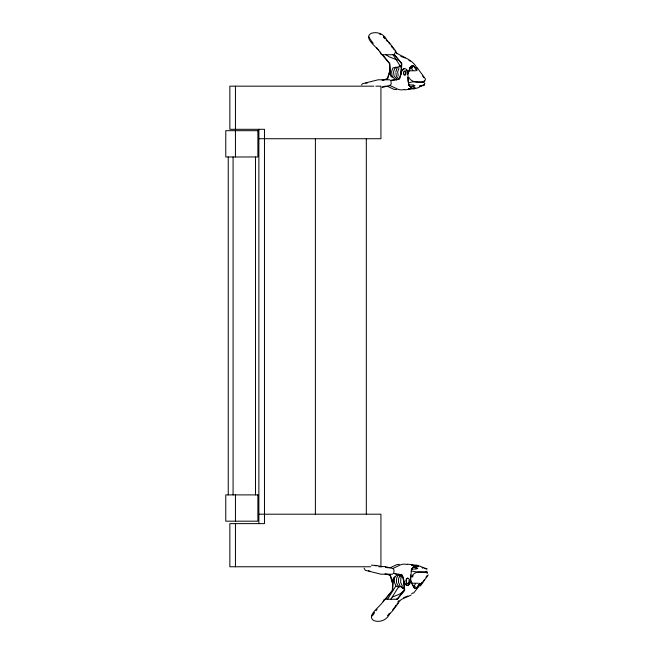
<?xml version="1.0" encoding="UTF-8"?>
<svg xmlns="http://www.w3.org/2000/svg" width="654" height="654" viewBox="0 0 654 654"><rect width="100%" height="100%" fill="white"/><g stroke="black" fill="none" stroke-linecap="round" stroke-linejoin="round"><path stroke-width="0.98" d="M403.698 582.134L404.262 590.415L396.831 599.407M404.082 582.134L404.646 590.415L397.215 599.407M394.501 578.389L394.354 582.338L395.932 585.657L396.569 586.336L399.733 587.03M410.41 579.567L410.687 574.94M393.806 572.822L394.019 570.035L393.316 569.111M389.768 71.384L387.667 78.807M397.15 67.861L395.817 71.924M398.94 68.294L397.673 71.711L398.212 76.052M407.606 73.583L410.303 67.55A4.692 2.673 -90 0 1 414.096 66.708L416.966 70.714M407.606 74.442L410.687 67.55A4.692 2.673 90 0 1 414.481 66.708L416.778 69.913M411.276 67.836L412.78 70.542M390.274 69.577L387.282 78.807M373.246 614.752L374.546 612.373M361.548 84.955L362.479 83.704L378.167 79.788L389.735 79.788M423.686 580.801L424.462 579.428M398.204 575.316L396.635 577.997L396.463 582.477L398.229 586.18L401.311 586.859M400.035 575.904L398.621 578.308L398.466 582.371L400.093 585.78M402.047 575.896L400.845 577.94L400.673 582.493L402.455 586.246M398.752 602.653L392.04 611.474L389.375 613.983L389.874 613.346C387.454 619.706 380.154 622.91 373.941 620.621C364.826 615.373 383.334 604.893 383.996 599.628M390.683 599.456L399.087 586.049M387.667 599.023L395.817 586.082M395.874 576.051L396.594 574.964M395.294 606.471L396.357 604.975M415.592 583.458L414.088 586.164M417.955 586.916L419.598 584.611M421.805 582.657L413.565 593.137M419.778 583.286L416.909 587.292A4.692 2.673 -90 0 1 413.72 587.48M420.162 583.286L417.293 587.292A4.692 2.673 -90 0 1 413.492 586.45L410.41 579.558M426.007 577.18L427.152 575.618M423.138 581.545L420.252 584.921M428.223 574.923L420.383 585.968M371.979 616.109L373.736 613.754M390.512 84.889L391.215 83.965L390.994 81.178M392.613 609.994L396.038 605.571M383.072 601.696L392.302 590.415L392.891 579.714A5.976 3.409 -90 0 1 395.122 576.714M376.075 610.615L377.129 609.291M387.421 615.782L389.163 613.656M397.918 601.762L398.989 600.511M397.943 602.735L401.409 599.399L411.088 595.099M412.036 577.18L413.279 575.757M411.848 576.362C414.759 570.689 422.378 571.22 427.422 572.92L425.852 572.193L427.422 572.92M394.288 54.372L395.94 51.347L389.228 42.526L386.563 40.017L387.07 40.654C384.65 34.294 377.35 31.09 371.129 33.379C362.022 38.627 380.53 49.107 381.184 54.372M427.168 571.179C422.541 573.574 416.034 571.841 411.055 570.893M385.255 599.407L392.686 590.415L393.275 579.714A5.976 3.409 -90 0 1 395.507 576.714M408.121 585.183L409.396 584.006M414.865 87.489L413.581 88.478L415.216 88.012M398.744 79.15L399.602 78.088L401.343 71.384L402.439 69.577L403.878 68.67L405.701 68.817L406.976 69.994L407.753 71.981L408.48 82.756A4.692 2.673 -90 0 0 411.587 86.68L414.963 85.649M409.118 85.192L409.6 84.881M419.86 86.328L420.342 86.009M404.27 68.67L402.823 69.577L401.728 71.384L399.627 78.807L390.266 80.467M396.242 599.277L398.131 598.23M419.901 85.976L419.247 86.344L422.762 85.167M389.768 567.958L396.651 564.696L399.357 564.337M397.166 603.642L397.755 603.364M392.212 597.077L397.379 595.042A28.694 16.35 -90 0 0 404.736 589.213M403.592 597.658L407.9 595.966M386.612 79.011L382.565 80.18M398.572 79.011L396.398 79.845L390.651 80.467M392.604 568.604L398.989 565.612A28.694 16.35 -90 0 1 407.041 564.549M397.763 66.978L394.771 68.417L393.536 71.744L394.051 75.995L396.471 78.603M408.84 88.772L411.505 87.947M414.611 87.579L409.281 89.222L404.613 89.884M414.571 85.649L411.202 86.68A4.692 2.673 -90 0 1 409.543 86.254M382.541 86.794L385.443 86.099M382.099 87.415L389.792 85.592M408.856 82.993C412.478 80.475 434.133 81.497 420.252 86.516L420.955 86.075L418.568 87.628L414.047 88.895L408.39 88.895M365.709 83.189L367.515 82.862M410.385 87.064L413.876 86.287M382.173 80.18L386.784 79.15M396.259 67.076L392.923 67.942L391.566 71.597L392.13 76.199L394.722 78.995M393.079 573.533L395.449 573.493M381.805 54.748L393.365 54.748M409.069 70.771L415.642 70.771M408.889 84.938L413.581 84.938M373.81 86.165L229.848 86.165L229.848 129.304L264.469 129.304L264.469 523.625L229.848 523.625L229.848 566.765L370.753 566.765M375.837 86.165L380.93 86.165L380.93 138.73L258.878 138.73M258.878 514.199L380.93 514.199L380.93 566.765L378.895 566.765M412.036 565.105L416.745 565.105L426.719 568.784M380.007 566.585L384.912 566.585L392.604 568.408M411.718 569.062L416.41 569.062M392.539 574.212L380.98 574.212L365.292 570.296L364.098 568.179M411.889 583.229L418.462 583.229M384.609 599.252L396.169 599.252M371.325 565.179L376.917 565.53L381.879 566.716M374.995 565.718L376.524 565.841M407.417 564.116L412.094 564.778L418.307 566.699M396.553 89.663L393.839 89.304L386.964 86.042M395.065 573.493L402.439 575.193L404.532 582.616L405.627 584.423L407.074 585.33M384.985 573.82L390.479 575.193L392.58 582.616M413.197 566.936L416.688 567.713M368.513 570.811L369.935 571.138M385.353 567.206L388.247 567.901M418.037 565.988L416.402 565.522L417.685 566.511M417.767 568.351L414.399 567.32A4.692 2.673 -90 0 0 411.292 571.244L410.565 582.019L409.78 584.006L408.513 585.183L406.69 585.33L405.243 584.423L404.147 582.616L402.055 575.193L398.817 574.155M417.383 568.351L414.015 567.32A4.692 2.673 -90 0 0 412.347 567.746M411.644 565.228L416.083 566.609M389.146 85.175L396.177 88.388A28.694 16.35 -90 0 0 404.229 89.451M379.328 33.844L380.759 34.384M386.866 574.155L390.095 575.193L392.187 582.616M400.788 56.342L405.088 58.034M393.921 573.394L402.889 577.081M424.789 568.432L425.591 568.833M422.075 567.656L422.729 568.024M422.672 567.672L423.154 567.991M411.93 568.808L412.404 569.119M385.934 54.699L389.4 56.923L394.566 58.958A28.694 16.35 90 0 1 397.199 60.168M417.129 67.615L425.525 79.077C424.536 84.57 410.802 82.878 409.151 77.638M408.954 60.233L410.197 61.214M394.403 54.593L401.834 63.585L401.27 71.866M394.019 54.593L401.106 62.866C402.586 66.471 399.888 70.542 401.262 74.286M382.451 54.593L389.874 63.585L390.463 74.286A5.976 3.409 -90 0 0 391.394 76.207M382.059 54.593L389.49 63.585L390.078 74.286A5.976 3.409 -90 0 0 392.31 77.286M386.351 40.344L387.503 41.439M398.965 79.044L396.349 76.224L395.932 72.864M395.139 51.265L397.28 53.759L396.234 52.835C403.747 57.699 413.475 59.767 417.35 69.038M391.206 46.017L392.482 47.529M383.448 36.796L385.19 38.929M376.671 47.726L378.47 50.015M388.656 42.535L389.8 44.006M391.517 46.213L394.37 49.9M379.949 51.928L381.094 53.399M383.555 36.984L384.544 38.3M370.344 39.461L369.028 37.008M372.093 41.815L373.262 43.385M422.607 76.036L423.751 77.597M393.013 54.658L401.474 68.098M370.875 40.041L371.734 41.627M410.41 580.417L412.723 585.583M406.584 69.994L407.368 71.981M409.085 580.155L409.183 581.708L408.137 583.72L406.502 583.008L406.02 580.294A2.812 1.602 90 0 1 407.973 578.275M407.769 77.205L408.039 81.832M396.25 78.128L396.357 79.984M366.314 138.73L366.314 514.199M315.392 138.73L315.392 514.199M258.878 129.304L258.878 523.625M255.51 156.976L255.51 494.898M235.44 86.165L235.44 129.304M235.44 130.686L235.44 156.976M235.44 494.898L235.44 521.181M235.44 523.625L235.44 566.765M233.077 156.976L233.077 494.898M228.246 156.976L228.246 494.898M408.856 85.38A4.692 2.673 -90 0 1 408.358 84.178M411.194 66.446A1.88 0.965 24.4 0 1 411.775 68.049A1.88 0.965 24.4 0 1 409.355 67.624M411.987 66.667A1.88 0.965 24.4 0 1 410.393 67.681M398.956 66.52A4.692 2.673 -90 0 1 400.567 65.694M398.727 67.55A4.692 2.673 -90 0 1 400.951 65.694M404.638 71.858A1.177 0.687 -86.2 0 1 405.431 72.7L405.235 73.837A1.177 0.67 -90 0 1 404.581 74.139M404.213 588.02A4.692 2.673 -90 0 1 401.155 586.45M413.042 585.951A1.88 0.965 -24.4 0 1 414.767 586.139A1.88 0.965 -24.4 0 1 414.007 587.554M404.597 588.02A4.692 2.673 -90 0 1 401.54 586.45M413.205 586.319A1.88 0.965 -24.4 0 1 414.791 587.333M412.837 592.941A28.694 16.35 90 0 1 411.579 593.832M403.477 72.373L403.469 73.583A2.346 1.341 -90 0 0 405.701 74.67L406.101 72.406L405.218 70.738L403.87 71.327L403.477 72.373M424.193 85.036L423.171 85.699L424.193 85.036M424.716 81.08L423.146 81.807L424.716 81.08M257.872 130.686L225.777 130.686L225.777 156.976L257.872 156.976L257.872 130.686M257.872 494.898L225.777 494.898L225.777 521.181L257.872 521.181L257.872 494.898M426.114 568.449L426.89 568.964L426.114 568.449M408.987 582.976A2.812 1.602 -90 0 0 408.243 578.275A2.812 1.602 -90 0 0 406.298 581.758A2.812 1.602 -90 0 0 408.987 582.976"/></g></svg>
